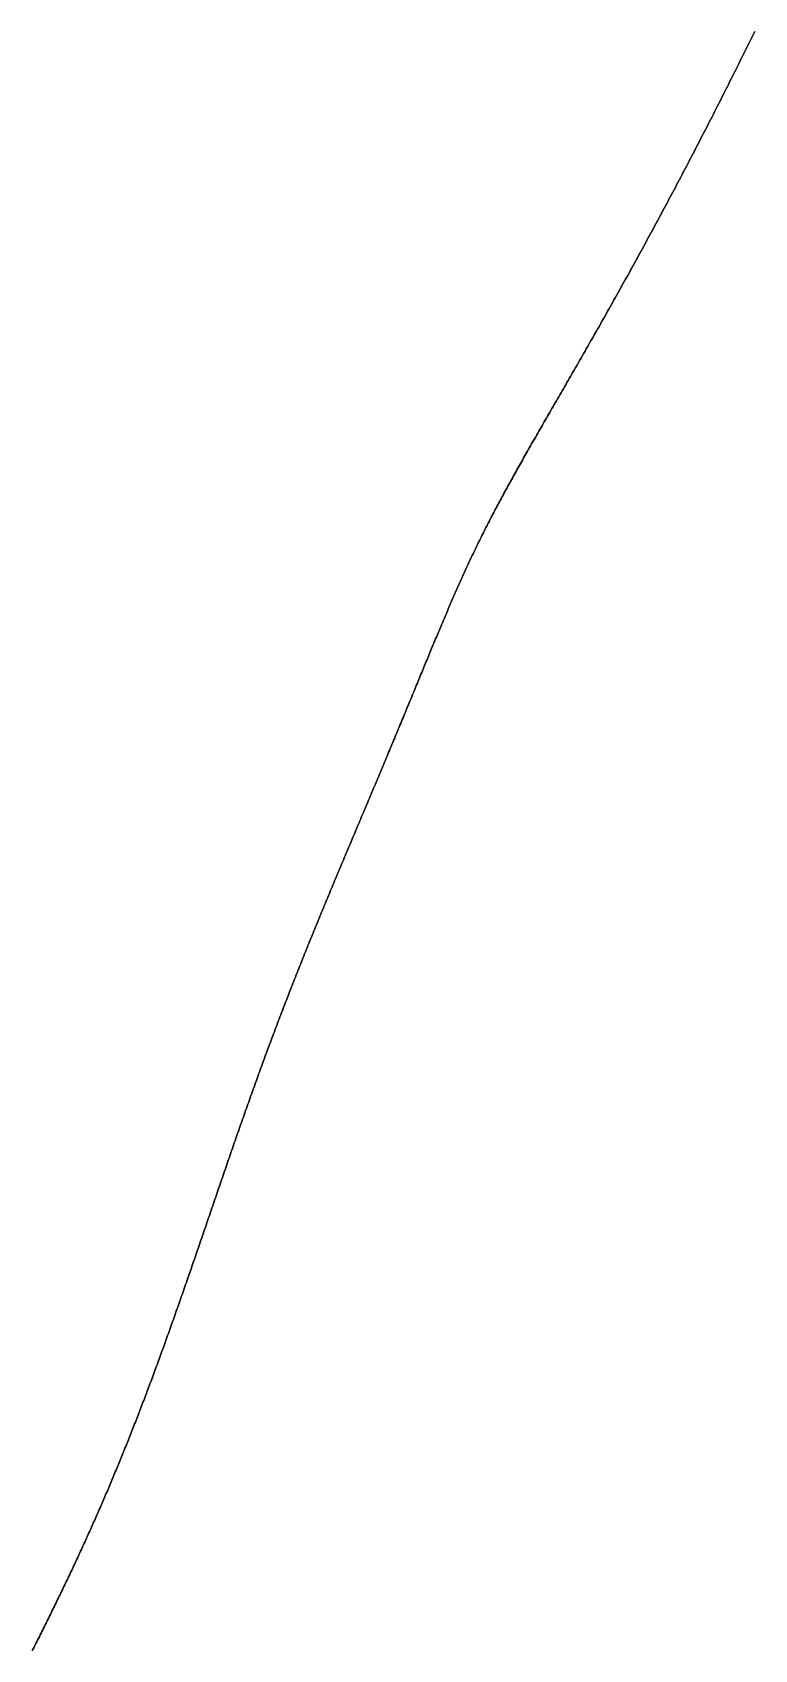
# Model space of a CAD drawing. Header units: inches. Extents: x 130170 to 284068, y 377793 to 804530.
# Drawn here: x 258237.3 to 258281.9, y 736968.6 to 737068.4 of the extents above; entities that cross this region are included whole.
import ezdxf

# ---------------------------------------------------------------- set-up
doc = ezdxf.new("R2010")
doc.units = ezdxf.units.IN
doc.header["$MEASUREMENT"] = 0
doc.layers.add('muni_il', color=7, linetype='Continuous')

msp = doc.modelspace()

# ---------------------------------------------------------------- linework, layer by layer
at = {"layer": 'muni_il'}
for points in [[(258237.342, 736968.543), (258237.397, 736968.652), (258237.452, 736968.76), (258237.507, 736968.867), (258237.561, 736968.975), (258237.615, 736969.082), (258237.669, 736969.189), (258237.723, 736969.295), (258237.776, 736969.402), (258237.83, 736969.508), (258237.883, 736969.614), (258237.936, 736969.72), (258237.989, 736969.825), (258238.041, 736969.931), (258238.093, 736970.035), (258238.145, 736970.14), (258238.197, 736970.245), (258238.249, 736970.349), (258238.301, 736970.453), (258238.352, 736970.557), (258238.404, 736970.661), (258238.454, 736970.765), (258238.505, 736970.868), (258238.556, 736970.971), (258238.607, 736971.074), (258238.657, 736971.177), (258238.707, 736971.279), (258238.757, 736971.382), (258238.807, 736971.484), (258238.857, 736971.586), (258238.906, 736971.688), (258238.956, 736971.789), (258239.005, 736971.891), (258239.054, 736971.992), (258239.103, 736972.093), (258239.151, 736972.194), (258239.2, 736972.295), (258239.248, 736972.396), (258239.296, 736972.497), (258239.345, 736972.597), (258239.393, 736972.697), (258239.441, 736972.797), (258239.488, 736972.898), (258239.536, 736972.998), (258239.583, 736973.097), (258239.63, 736973.197), (258239.678, 736973.297), (258239.725, 736973.396), (258239.771, 736973.496), (258239.818, 736973.595), (258239.865, 736973.694), (258239.911, 736973.793), (258239.958, 736973.892), (258240.004, 736973.991), (258240.05, 736974.09), (258240.096, 736974.189), (258240.142, 736974.288), (258240.188, 736974.387), (258240.234, 736974.485), (258240.279, 736974.584), (258240.325, 736974.683), (258240.37, 736974.781), (258240.415, 736974.88), (258240.46, 736974.978), (258240.506, 736975.077), (258240.551, 736975.175), (258240.595, 736975.274), (258240.64, 736975.372), (258240.685, 736975.471), (258240.73, 736975.569), (258240.774, 736975.668), (258240.819, 736975.766), (258240.863, 736975.865), (258240.907, 736975.963), (258240.952, 736976.062), (258240.996, 736976.16), (258241.04, 736976.259), (258241.084, 736976.357), (258241.128, 736976.456), (258241.172, 736976.555), (258241.215, 736976.654), (258241.259, 736976.753), (258241.303, 736976.852), (258241.346, 736976.951), (258241.39, 736977.05), (258241.433, 736977.149), (258241.477, 736977.248), (258241.52, 736977.347), (258241.564, 736977.447), (258241.607, 736977.546), (258241.65, 736977.646), (258241.693, 736977.746), (258241.736, 736977.846), (258241.78, 736977.946), (258241.822, 736978.046), (258241.866, 736978.146), (258241.909, 736978.246), (258241.952, 736978.347), (258241.994, 736978.448), (258242.037, 736978.548), (258242.08, 736978.649), (258242.123, 736978.75), (258242.166, 736978.852), (258242.209, 736978.953), (258242.251, 736979.055), (258242.294, 736979.157), (258242.337, 736979.259), (258242.379, 736979.361), (258242.422, 736979.463), (258242.465, 736979.566), (258242.508, 736979.668), (258242.55, 736979.771), (258242.593, 736979.874), (258242.635, 736979.978), (258242.678, 736980.081), (258242.72, 736980.185), (258242.763, 736980.289), (258242.806, 736980.393), (258242.848, 736980.497), (258242.891, 736980.602), (258242.933, 736980.707), (258242.976, 736980.812), (258243.019, 736980.917), (258243.061, 736981.023), (258243.104, 736981.128), (258243.146, 736981.234), (258243.189, 736981.341), (258243.232, 736981.447), (258243.274, 736981.554), (258243.317, 736981.661), (258243.359, 736981.768), (258243.402, 736981.876), (258243.445, 736981.984), (258243.487, 736982.091), (258243.53, 736982.2), (258243.573, 736982.309), (258243.615, 736982.417), (258243.658, 736982.527), (258243.701, 736982.636), (258243.744, 736982.746), (258243.786, 736982.856), (258243.829, 736982.966), (258243.872, 736983.076), (258243.915, 736983.187), (258243.958, 736983.298), (258244.001, 736983.41), (258244.044, 736983.521), (258244.086, 736983.633), (258244.129, 736983.746), (258244.172, 736983.858), (258244.215, 736983.971), (258244.258, 736984.084), (258244.302, 736984.198), (258244.344, 736984.311), (258244.388, 736984.425), (258244.431, 736984.54), (258244.474, 736984.654), (258244.517, 736984.769), (258244.56, 736984.884), (258244.604, 736985), (258244.647, 736985.115), (258244.69, 736985.232), (258244.734, 736985.348), (258244.777, 736985.465), (258244.82, 736985.582), (258244.864, 736985.699), (258244.907, 736985.816), (258244.951, 736985.934), (258244.994, 736986.052), (258245.038, 736986.171), (258245.082, 736986.29), (258245.125, 736986.409), (258245.169, 736986.528), (258245.212, 736986.647), (258245.256, 736986.767), (258245.3, 736986.887), (258245.344, 736987.008), (258245.388, 736987.129), (258245.431, 736987.25), (258245.475, 736987.371), (258245.519, 736987.492), (258245.563, 736987.614), (258245.607, 736987.736), (258245.651, 736987.859), (258245.695, 736987.981), (258245.739, 736988.104), (258245.783, 736988.228), (258245.827, 736988.351), (258245.872, 736988.475), (258245.916, 736988.599), (258245.96, 736988.723), (258246.004, 736988.847), (258246.048, 736988.972), (258246.093, 736989.097), (258246.137, 736989.222), (258246.181, 736989.348), (258246.226, 736989.473), (258246.27, 736989.599), (258246.315, 736989.725), (258246.359, 736989.852), (258246.404, 736989.978), (258246.448, 736990.105), (258246.493, 736990.232), (258246.537, 736990.36), (258246.582, 736990.487), (258246.627, 736990.615), (258246.671, 736990.743), (258246.716, 736990.871), (258246.761, 736990.999), (258246.805, 736991.128), (258246.85, 736991.256), (258246.895, 736991.385), (258246.94, 736991.514), (258246.985, 736991.643), (258247.03, 736991.773), (258247.074, 736991.903), (258247.119, 736992.032), (258247.164, 736992.162), (258247.209, 736992.292), (258247.254, 736992.423), (258247.299, 736992.553), (258247.344, 736992.684), (258247.389, 736992.814), (258247.434, 736992.945), (258247.479, 736993.076), (258247.525, 736993.207), (258247.57, 736993.339), (258247.615, 736993.47), (258247.66, 736993.602), (258247.705, 736993.733), (258247.75, 736993.865), (258247.796, 736993.997), (258247.841, 736994.129), (258247.886, 736994.261), (258247.932, 736994.393), (258247.977, 736994.526), (258248.022, 736994.658), (258248.068, 736994.791), (258248.113, 736994.923), (258248.158, 736995.056), (258248.204, 736995.189), (258248.249, 736995.321), (258248.295, 736995.454), (258248.34, 736995.587), (258248.386, 736995.72), (258248.431, 736995.853), (258248.477, 736995.986), (258248.522, 736996.12), (258248.568, 736996.253), (258248.614, 736996.386), (258248.659, 736996.519), (258248.705, 736996.653), (258248.751, 736996.786), (258248.796, 736996.92), (258248.842, 736997.053), (258248.888, 736997.187), (258248.934, 736997.32), (258248.979, 736997.454), (258249.025, 736997.587), (258249.071, 736997.721), (258249.117, 736997.854), (258249.163, 736997.988), (258249.209, 736998.121), (258249.255, 736998.255), (258249.301, 736998.388), (258249.347, 736998.522), (258249.393, 736998.656), (258249.439, 736998.789), (258249.485, 736998.923), (258249.531, 736999.056), (258249.577, 736999.19), (258249.623, 736999.323), (258249.669, 736999.456), (258249.716, 736999.59), (258249.762, 736999.723), (258249.808, 736999.857), (258249.855, 736999.99), (258249.901, 737000.123), (258249.947, 737000.257), (258249.994, 737000.39), (258250.04, 737000.523), (258250.087, 737000.656), (258250.133, 737000.789), (258250.18, 737000.922), (258250.227, 737001.055), (258250.273, 737001.188), (258250.32, 737001.321), (258250.367, 737001.454), (258250.413, 737001.587), (258250.46, 737001.72), (258250.507, 737001.852), (258250.554, 737001.985), (258250.601, 737002.117), (258250.648, 737002.25), (258250.695, 737002.382), (258250.742, 737002.515), (258250.789, 737002.647), (258250.836, 737002.779), (258250.884, 737002.912), (258250.931, 737003.044), (258250.978, 737003.176), (258251.026, 737003.308), (258251.073, 737003.44), (258251.121, 737003.572), (258251.168, 737003.704), (258251.216, 737003.835), (258251.263, 737003.967), (258251.311, 737004.099), (258251.359, 737004.23), (258251.407, 737004.362), (258251.454, 737004.493), (258251.503, 737004.625), (258251.55, 737004.756), (258251.599, 737004.887), (258251.647, 737005.019), (258251.695, 737005.15), (258251.743, 737005.281), (258251.792, 737005.412), (258251.84, 737005.543), (258251.888, 737005.674), (258251.937, 737005.804), (258251.986, 737005.935), (258252.034, 737006.066), (258252.083, 737006.196), (258252.132, 737006.327), (258252.181, 737006.458), (258252.23, 737006.588), (258252.279, 737006.719), (258252.328, 737006.849), (258252.377, 737006.979), (258252.426, 737007.11), (258252.475, 737007.24), (258252.525, 737007.37), (258252.574, 737007.5), (258252.624, 737007.63), (258252.673, 737007.76), (258252.723, 737007.89), (258252.773, 737008.02), (258252.823, 737008.15), (258252.873, 737008.28), (258252.923, 737008.41), (258252.973, 737008.539), (258253.023, 737008.669), (258253.073, 737008.799), (258253.123, 737008.929), (258253.174, 737009.058), (258253.224, 737009.188), (258253.275, 737009.317), (258253.325, 737009.447), (258253.376, 737009.576), (258253.427, 737009.706), (258253.478, 737009.835), (258253.529, 737009.965), (258253.58, 737010.094), (258253.631, 737010.223), (258253.682, 737010.353), (258253.733, 737010.482), (258253.785, 737010.611), (258253.836, 737010.741), (258253.888, 737010.87), (258253.939, 737010.999), (258253.991, 737011.128), (258254.043, 737011.257), (258254.094, 737011.386), (258254.146, 737011.516), (258254.198, 737011.645), (258254.25, 737011.774), (258254.302, 737011.903), (258254.354, 737012.032), (258254.407, 737012.161), (258254.459, 737012.29), (258254.511, 737012.419), (258254.564, 737012.548), (258254.616, 737012.677), (258254.669, 737012.806), (258254.721, 737012.935), (258254.774, 737013.064), (258254.827, 737013.193), (258254.88, 737013.322), (258254.933, 737013.451), (258254.985, 737013.58), (258255.038, 737013.709), (258255.092, 737013.838), (258255.145, 737013.967), (258255.198, 737014.096), (258255.251, 737014.225), (258255.304, 737014.353), (258255.358, 737014.482), (258255.411, 737014.611), (258255.464, 737014.74), (258255.518, 737014.869), (258255.571, 737014.997), (258255.625, 737015.126), (258255.678, 737015.255), (258255.732, 737015.384), (258255.786, 737015.512), (258255.839, 737015.641), (258255.893, 737015.77), (258255.947, 737015.898), (258256, 737016.027), (258256.054, 737016.155), (258256.108, 737016.284), (258256.162, 737016.412), (258256.216, 737016.541), (258256.269, 737016.669), (258256.323, 737016.798), (258256.377, 737016.926), (258256.431, 737017.054), (258256.485, 737017.182), (258256.539, 737017.31), (258256.593, 737017.439), (258256.647, 737017.567), (258256.701, 737017.695), (258256.754, 737017.823), (258256.808, 737017.951), (258256.862, 737018.079), (258256.916, 737018.206), (258256.97, 737018.334), (258257.024, 737018.462), (258257.077, 737018.589), (258257.131, 737018.717), (258257.185, 737018.844), (258257.239, 737018.972), (258257.292, 737019.099), (258257.346, 737019.226), (258257.4, 737019.353), (258257.453, 737019.48), (258257.507, 737019.607), (258257.56, 737019.734), (258257.614, 737019.861), (258257.667, 737019.987), (258257.72, 737020.114), (258257.774, 737020.24), (258257.827, 737020.366), (258257.88, 737020.492), (258257.933, 737020.618), (258257.987, 737020.744), (258258.04, 737020.87), (258258.092, 737020.995), (258258.145, 737021.121), (258258.198, 737021.246), (258258.251, 737021.371), (258258.303, 737021.496), (258258.356, 737021.621), (258258.408, 737021.745), (258258.461, 737021.87), (258258.513, 737021.994), (258258.565, 737022.118), (258258.617, 737022.242), (258258.669, 737022.366), (258258.721, 737022.489), (258258.773, 737022.613), (258258.825, 737022.736), (258258.876, 737022.859), (258258.928, 737022.981), (258258.979, 737023.104), (258259.03, 737023.226), (258259.082, 737023.348), (258259.133, 737023.47), (258259.183, 737023.592), (258259.234, 737023.713), (258259.285, 737023.834), (258259.335, 737023.955), (258259.386, 737024.076), (258259.436, 737024.196), (258259.486, 737024.317), (258259.536, 737024.437), (258259.586, 737024.556), (258259.636, 737024.676), (258259.686, 737024.795), (258259.735, 737024.914), (258259.785, 737025.032), (258259.834, 737025.151), (258259.883, 737025.269), (258259.932, 737025.386), (258259.981, 737025.504), (258260.029, 737025.621), (258260.078, 737025.738), (258260.126, 737025.854), (258260.174, 737025.971), (258260.222, 737026.087), (258260.27, 737026.202), (258260.318, 737026.318), (258260.366, 737026.433), (258260.413, 737026.547), (258260.461, 737026.662), (258260.508, 737026.776), (258260.555, 737026.89), (258260.602, 737027.003), (258260.648, 737027.116), (258260.695, 737027.229), (258260.741, 737027.341), (258260.788, 737027.454), (258260.834, 737027.565), (258260.88, 737027.677), (258260.926, 737027.788), (258260.971, 737027.899), (258261.017, 737028.009), (258261.062, 737028.119), (258261.107, 737028.229), (258261.152, 737028.338), (258261.197, 737028.447), (258261.242, 737028.556), (258261.287, 737028.664), (258261.331, 737028.772), (258261.376, 737028.88), (258261.42, 737028.987), (258261.464, 737029.094), (258261.508, 737029.2), (258261.552, 737029.307), (258261.595, 737029.412), (258261.639, 737029.518), (258261.682, 737029.623), (258261.726, 737029.728), (258261.769, 737029.832), (258261.812, 737029.936), (258261.855, 737030.04), (258261.898, 737030.143), (258261.94, 737030.246), (258261.983, 737030.349), (258262.025, 737030.452), (258262.068, 737030.554), (258262.11, 737030.655), (258262.152, 737030.757), (258262.194, 737030.857), (258262.236, 737030.958), (258262.278, 737031.058), (258262.319, 737031.159), (258262.361, 737031.258), (258262.402, 737031.358), (258262.444, 737031.457), (258262.485, 737031.555), (258262.527, 737031.654), (258262.568, 737031.752), (258262.609, 737031.85), (258262.65, 737031.947), (258262.691, 737032.044), (258262.732, 737032.141), (258262.773, 737032.238), (258262.814, 737032.334), (258262.855, 737032.43), (258262.895, 737032.526), (258262.936, 737032.621), (258262.977, 737032.716), (258263.017, 737032.811), (258263.058, 737032.906), (258263.099, 737033), (258263.139, 737033.094), (258263.18, 737033.188), (258263.22, 737033.282), (258263.261, 737033.375), (258263.301, 737033.469), (258263.342, 737033.562), (258263.382, 737033.655), (258263.423, 737033.747), (258263.464, 737033.839), (258263.504, 737033.932), (258263.545, 737034.024), (258263.585, 737034.115), (258263.626, 737034.207), (258263.667, 737034.298), (258263.708, 737034.39), (258263.749, 737034.481), (258263.789, 737034.572), (258263.83, 737034.663), (258263.871, 737034.754), (258263.913, 737034.844), (258263.954, 737034.935), (258263.995, 737035.025), (258264.036, 737035.115), (258264.078, 737035.206), (258264.119, 737035.296), (258264.161, 737035.386), (258264.202, 737035.476), (258264.244, 737035.566), (258264.286, 737035.655), (258264.328, 737035.745), (258264.371, 737035.835), (258264.413, 737035.925), (258264.455, 737036.015), (258264.498, 737036.104), (258264.541, 737036.194), (258264.584, 737036.284), (258264.627, 737036.373), (258264.67, 737036.463), (258264.713, 737036.553), (258264.757, 737036.643), (258264.801, 737036.733), (258264.845, 737036.823), (258264.889, 737036.912), (258264.933, 737037.003), (258264.978, 737037.093), (258265.022, 737037.183), (258265.067, 737037.273), (258265.112, 737037.364), (258265.158, 737037.455), (258265.203, 737037.545), (258265.249, 737037.636), (258265.295, 737037.727), (258265.341, 737037.818), (258265.388, 737037.91), (258265.435, 737038.001), (258265.482, 737038.093), (258265.529, 737038.185), (258265.576, 737038.277), (258265.624, 737038.369), (258265.672, 737038.462), (258265.721, 737038.554), (258265.769, 737038.647), (258265.818, 737038.741), (258265.867, 737038.834), (258265.917, 737038.928), (258265.966, 737039.022), (258266.016, 737039.116), (258266.066, 737039.211), (258266.117, 737039.306), (258266.168, 737039.401), (258266.219, 737039.496), (258266.271, 737039.592), (258266.323, 737039.688), (258266.375, 737039.785), (258266.427, 737039.881), (258266.48, 737039.979), (258266.533, 737040.076), (258266.587, 737040.174), (258266.64, 737040.272), (258266.694, 737040.371), (258266.749, 737040.47), (258266.804, 737040.569), (258266.859, 737040.669), (258266.914, 737040.769), (258266.97, 737040.87), (258267.026, 737040.971), (258267.082, 737041.072), (258267.139, 737041.174), (258267.196, 737041.276), (258267.254, 737041.379), (258267.311, 737041.482), (258267.37, 737041.586), (258267.428, 737041.69), (258267.487, 737041.794), (258267.546, 737041.899), (258267.606, 737042.005), (258267.666, 737042.111), (258267.726, 737042.217), (258267.787, 737042.324), (258267.848, 737042.431), (258267.909, 737042.539), (258267.971, 737042.647), (258268.033, 737042.756), (258268.095, 737042.866), (258268.158, 737042.975), (258268.221, 737043.086), (258268.284, 737043.197), (258268.348, 737043.308), (258268.412, 737043.42), (258268.476, 737043.532), (258268.541, 737043.645), (258268.606, 737043.758), (258268.672, 737043.872), (258268.738, 737043.987), (258268.804, 737044.101), (258268.87, 737044.217), (258268.937, 737044.333), (258269.004, 737044.449), (258269.072, 737044.566), (258269.139, 737044.684), (258269.207, 737044.802), (258269.276, 737044.92), (258269.344, 737045.039), (258269.413, 737045.159), (258269.483, 737045.279), (258269.552, 737045.4), (258269.622, 737045.521), (258269.692, 737045.642), (258269.763, 737045.764), (258269.834, 737045.887), (258269.905, 737046.01), (258269.976, 737046.134), (258270.048, 737046.258), (258270.12, 737046.382), (258270.192, 737046.508), (258270.264, 737046.633), (258270.337, 737046.759), (258270.41, 737046.886), (258270.483, 737047.013), (258270.556, 737047.14), (258270.63, 737047.268), (258270.704, 737047.396), (258270.778, 737047.525), (258270.853, 737047.655), (258270.927, 737047.784), (258271.002, 737047.915), (258271.077, 737048.045), (258271.152, 737048.176), (258271.228, 737048.308), (258271.303, 737048.44), (258271.379, 737048.572), (258271.455, 737048.705), (258271.531, 737048.838), (258271.607, 737048.971), (258271.684, 737049.105), (258271.76, 737049.24), (258271.837, 737049.374), (258271.914, 737049.51), (258271.991, 737049.645), (258272.069, 737049.781), (258272.146, 737049.917), (258272.224, 737050.054), (258272.301, 737050.19), (258272.379, 737050.328), (258272.457, 737050.465), (258272.535, 737050.603), (258272.613, 737050.741), (258272.691, 737050.88), (258272.77, 737051.018), (258272.848, 737051.157), (258272.927, 737051.297), (258273.005, 737051.436), (258273.084, 737051.576), (258273.162, 737051.716), (258273.241, 737051.857), (258273.32, 737051.997), (258273.399, 737052.138), (258273.478, 737052.28), (258273.557, 737052.421), (258273.636, 737052.563), (258273.715, 737052.705), (258273.794, 737052.847), (258273.873, 737052.989), (258273.952, 737053.131), (258274.031, 737053.274), (258274.111, 737053.417), (258274.19, 737053.56), (258274.269, 737053.703), (258274.348, 737053.847), (258274.427, 737053.99), (258274.507, 737054.134), (258274.586, 737054.278), (258274.665, 737054.422), (258274.744, 737054.567), (258274.823, 737054.711), (258274.903, 737054.856), (258274.982, 737055), (258275.061, 737055.145), (258275.14, 737055.29), (258275.219, 737055.435), (258275.298, 737055.58), (258275.377, 737055.726), (258275.456, 737055.871), (258275.535, 737056.017), (258275.614, 737056.163), (258275.693, 737056.308), (258275.772, 737056.455), (258275.851, 737056.601), (258275.929, 737056.747), (258276.008, 737056.893), (258276.087, 737057.039), (258276.166, 737057.186), (258276.244, 737057.333), (258276.323, 737057.479), (258276.402, 737057.626), (258276.48, 737057.773), (258276.559, 737057.921), (258276.637, 737058.068), (258276.716, 737058.215), (258276.794, 737058.363), (258276.872, 737058.51), (258276.951, 737058.658), (258277.029, 737058.806), (258277.107, 737058.954), (258277.186, 737059.102), (258277.264, 737059.25), (258277.342, 737059.398), (258277.42, 737059.547), (258277.499, 737059.695), (258277.577, 737059.844), (258277.655, 737059.993), (258277.733, 737060.142), (258277.811, 737060.292), (258277.889, 737060.441), (258277.967, 737060.591), (258278.045, 737060.74), (258278.124, 737060.89), (258278.202, 737061.04), (258278.28, 737061.191), (258278.358, 737061.341), (258278.436, 737061.492), (258278.514, 737061.643), (258278.592, 737061.794), (258278.671, 737061.945), (258278.749, 737062.097), (258278.827, 737062.249), (258278.905, 737062.401), (258278.984, 737062.553), (258279.062, 737062.706), (258279.14, 737062.859), (258279.219, 737063.012), (258279.297, 737063.165), (258279.376, 737063.319), (258279.454, 737063.473), (258279.533, 737063.627), (258279.612, 737063.782), (258279.69, 737063.936), (258279.769, 737064.092), (258279.848, 737064.247), (258279.927, 737064.403), (258280.006, 737064.559), (258280.085, 737064.716), (258280.164, 737064.872), (258280.243, 737065.029), (258280.322, 737065.187), (258280.402, 737065.345), (258280.481, 737065.503), (258280.561, 737065.661), (258280.64, 737065.82), (258280.72, 737065.98), (258280.8, 737066.139), (258280.88, 737066.299), (258280.959, 737066.46), (258281.039, 737066.621), (258281.12, 737066.782), (258281.2, 737066.943), (258281.28, 737067.105), (258281.36, 737067.268), (258281.441, 737067.43), (258281.521, 737067.594), (258281.602, 737067.757), (258281.683, 737067.921), (258281.763, 737068.085), (258281.844, 737068.25), (258281.925, 737068.415)], [(258281.925, 737068.415), (258281.844, 737068.25), (258281.763, 737068.085), (258281.683, 737067.921), (258281.602, 737067.757), (258281.521, 737067.594), (258281.441, 737067.43), (258281.36, 737067.268), (258281.28, 737067.105), (258281.2, 737066.943), (258281.12, 737066.782), (258281.039, 737066.621), (258280.959, 737066.46), (258280.88, 737066.299), (258280.8, 737066.139), (258280.72, 737065.98), (258280.64, 737065.82), (258280.561, 737065.661), (258280.481, 737065.503), (258280.402, 737065.345), (258280.322, 737065.187), (258280.243, 737065.029), (258280.164, 737064.872), (258280.085, 737064.716), (258280.006, 737064.559), (258279.927, 737064.403), (258279.848, 737064.247), (258279.769, 737064.092), (258279.69, 737063.936), (258279.612, 737063.782), (258279.533, 737063.627), (258279.454, 737063.473), (258279.376, 737063.319), (258279.297, 737063.165), (258279.219, 737063.012), (258279.14, 737062.859), (258279.062, 737062.706), (258278.984, 737062.553), (258278.905, 737062.401), (258278.827, 737062.249), (258278.749, 737062.097), (258278.671, 737061.945), (258278.592, 737061.794), (258278.514, 737061.643), (258278.436, 737061.492), (258278.358, 737061.341), (258278.28, 737061.191), (258278.202, 737061.04), (258278.124, 737060.89), (258278.045, 737060.74), (258277.967, 737060.591), (258277.889, 737060.441), (258277.811, 737060.292), (258277.733, 737060.142), (258277.655, 737059.993), (258277.577, 737059.844), (258277.499, 737059.695), (258277.42, 737059.547), (258277.342, 737059.398), (258277.264, 737059.25), (258277.186, 737059.102), (258277.107, 737058.954), (258277.029, 737058.806), (258276.951, 737058.658), (258276.872, 737058.51), (258276.794, 737058.363), (258276.716, 737058.215), (258276.637, 737058.068), (258276.559, 737057.921), (258276.48, 737057.773), (258276.402, 737057.626), (258276.323, 737057.479), (258276.244, 737057.333), (258276.166, 737057.186), (258276.087, 737057.039), (258276.008, 737056.893), (258275.929, 737056.747), (258275.851, 737056.601), (258275.772, 737056.455), (258275.693, 737056.308), (258275.614, 737056.163), (258275.535, 737056.017), (258275.456, 737055.871), (258275.377, 737055.726), (258275.298, 737055.58), (258275.219, 737055.435), (258275.14, 737055.29), (258275.061, 737055.145), (258274.982, 737055), (258274.903, 737054.856), (258274.823, 737054.711), (258274.744, 737054.567), (258274.665, 737054.422), (258274.586, 737054.278), (258274.507, 737054.134), (258274.427, 737053.99), (258274.348, 737053.847), (258274.269, 737053.703), (258274.19, 737053.56), (258274.111, 737053.417), (258274.031, 737053.274), (258273.952, 737053.131), (258273.873, 737052.989), (258273.794, 737052.847), (258273.715, 737052.705), (258273.636, 737052.563), (258273.557, 737052.421), (258273.478, 737052.28), (258273.399, 737052.138), (258273.32, 737051.997), (258273.241, 737051.857), (258273.162, 737051.716), (258273.084, 737051.576), (258273.005, 737051.436), (258272.927, 737051.297), (258272.848, 737051.157), (258272.77, 737051.018), (258272.691, 737050.88), (258272.613, 737050.741), (258272.535, 737050.603), (258272.457, 737050.465), (258272.379, 737050.328), (258272.301, 737050.19), (258272.224, 737050.054), (258272.146, 737049.917), (258272.069, 737049.781), (258271.991, 737049.645), (258271.914, 737049.51), (258271.837, 737049.374), (258271.76, 737049.24), (258271.684, 737049.105), (258271.607, 737048.971), (258271.531, 737048.838), (258271.455, 737048.705), (258271.379, 737048.572), (258271.303, 737048.44), (258271.228, 737048.308), (258271.152, 737048.176), (258271.077, 737048.045), (258271.002, 737047.915), (258270.927, 737047.784), (258270.853, 737047.655), (258270.778, 737047.525), (258270.704, 737047.396), (258270.63, 737047.268), (258270.556, 737047.14), (258270.483, 737047.013), (258270.41, 737046.886), (258270.337, 737046.759), (258270.264, 737046.633), (258270.192, 737046.508), (258270.12, 737046.382), (258270.048, 737046.258), (258269.976, 737046.134), (258269.905, 737046.01), (258269.834, 737045.887), (258269.763, 737045.764), (258269.692, 737045.642), (258269.622, 737045.521), (258269.552, 737045.4), (258269.483, 737045.279), (258269.413, 737045.159), (258269.344, 737045.039), (258269.276, 737044.92), (258269.207, 737044.802), (258269.139, 737044.684), (258269.072, 737044.566), (258269.004, 737044.449), (258268.937, 737044.333), (258268.87, 737044.217), (258268.804, 737044.101), (258268.738, 737043.987), (258268.672, 737043.872), (258268.606, 737043.758), (258268.541, 737043.645), (258268.476, 737043.532), (258268.412, 737043.42), (258268.348, 737043.308), (258268.284, 737043.197), (258268.221, 737043.086), (258268.158, 737042.975), (258268.095, 737042.866), (258268.033, 737042.756), (258267.971, 737042.647), (258267.909, 737042.539), (258267.848, 737042.431), (258267.787, 737042.324), (258267.726, 737042.217), (258267.666, 737042.111), (258267.606, 737042.005), (258267.546, 737041.899), (258267.487, 737041.794), (258267.428, 737041.69), (258267.37, 737041.586), (258267.311, 737041.482), (258267.254, 737041.379), (258267.196, 737041.276), (258267.139, 737041.174), (258267.082, 737041.072), (258267.026, 737040.971), (258266.97, 737040.87), (258266.914, 737040.769), (258266.859, 737040.669), (258266.804, 737040.569), (258266.749, 737040.47), (258266.694, 737040.371), (258266.64, 737040.272), (258266.587, 737040.174), (258266.533, 737040.076), (258266.48, 737039.979), (258266.427, 737039.881), (258266.375, 737039.785), (258266.323, 737039.688), (258266.271, 737039.592), (258266.219, 737039.496), (258266.168, 737039.401), (258266.117, 737039.306), (258266.066, 737039.211), (258266.016, 737039.116), (258265.966, 737039.022), (258265.917, 737038.928), (258265.867, 737038.834), (258265.818, 737038.741), (258265.769, 737038.647), (258265.721, 737038.554), (258265.672, 737038.462), (258265.624, 737038.369), (258265.576, 737038.277), (258265.529, 737038.185), (258265.482, 737038.093), (258265.435, 737038.001), (258265.388, 737037.91), (258265.341, 737037.818), (258265.295, 737037.727), (258265.249, 737037.636), (258265.203, 737037.545), (258265.158, 737037.455), (258265.112, 737037.364), (258265.067, 737037.273), (258265.022, 737037.183), (258264.978, 737037.093), (258264.933, 737037.003), (258264.889, 737036.912), (258264.845, 737036.823), (258264.801, 737036.733), (258264.757, 737036.643), (258264.713, 737036.553), (258264.67, 737036.463), (258264.627, 737036.373), (258264.584, 737036.284), (258264.541, 737036.194), (258264.498, 737036.104), (258264.455, 737036.015), (258264.413, 737035.925), (258264.371, 737035.835), (258264.328, 737035.745), (258264.286, 737035.655), (258264.244, 737035.566), (258264.202, 737035.476), (258264.161, 737035.386), (258264.119, 737035.296), (258264.078, 737035.206), (258264.036, 737035.115), (258263.995, 737035.025), (258263.954, 737034.935), (258263.913, 737034.844), (258263.871, 737034.754), (258263.83, 737034.663), (258263.789, 737034.572), (258263.749, 737034.481), (258263.708, 737034.39), (258263.667, 737034.298), (258263.626, 737034.207), (258263.585, 737034.115), (258263.545, 737034.024), (258263.504, 737033.932), (258263.464, 737033.839), (258263.423, 737033.747), (258263.382, 737033.655), (258263.342, 737033.562), (258263.301, 737033.469), (258263.261, 737033.375), (258263.22, 737033.282), (258263.18, 737033.188), (258263.139, 737033.094), (258263.099, 737033), (258263.058, 737032.906), (258263.017, 737032.811), (258262.977, 737032.716), (258262.936, 737032.621), (258262.895, 737032.526), (258262.855, 737032.43), (258262.814, 737032.334), (258262.773, 737032.238), (258262.732, 737032.141), (258262.691, 737032.044), (258262.65, 737031.947), (258262.609, 737031.85), (258262.568, 737031.752), (258262.527, 737031.654), (258262.485, 737031.555), (258262.444, 737031.457), (258262.402, 737031.358), (258262.361, 737031.258), (258262.319, 737031.159), (258262.278, 737031.058), (258262.236, 737030.958), (258262.194, 737030.857), (258262.152, 737030.757), (258262.11, 737030.655), (258262.068, 737030.554), (258262.025, 737030.452), (258261.983, 737030.349), (258261.94, 737030.246), (258261.898, 737030.143), (258261.855, 737030.04), (258261.812, 737029.936), (258261.769, 737029.832), (258261.726, 737029.728), (258261.682, 737029.623), (258261.639, 737029.518), (258261.595, 737029.412), (258261.552, 737029.307), (258261.508, 737029.2), (258261.464, 737029.094), (258261.42, 737028.987), (258261.376, 737028.88), (258261.331, 737028.772), (258261.287, 737028.664), (258261.242, 737028.556), (258261.197, 737028.447), (258261.152, 737028.338), (258261.107, 737028.229), (258261.062, 737028.119), (258261.017, 737028.009), (258260.971, 737027.899), (258260.926, 737027.788), (258260.88, 737027.677), (258260.834, 737027.565), (258260.788, 737027.454), (258260.741, 737027.341), (258260.695, 737027.229), (258260.648, 737027.116), (258260.602, 737027.003), (258260.555, 737026.89), (258260.508, 737026.776), (258260.461, 737026.662), (258260.413, 737026.547), (258260.366, 737026.433), (258260.318, 737026.318), (258260.27, 737026.202), (258260.222, 737026.087), (258260.174, 737025.971), (258260.126, 737025.854), (258260.078, 737025.738), (258260.029, 737025.621), (258259.981, 737025.504), (258259.932, 737025.386), (258259.883, 737025.269), (258259.834, 737025.151), (258259.785, 737025.032), (258259.735, 737024.914), (258259.686, 737024.795), (258259.636, 737024.676), (258259.586, 737024.556), (258259.536, 737024.437), (258259.486, 737024.317), (258259.436, 737024.196), (258259.386, 737024.076), (258259.335, 737023.955), (258259.285, 737023.834), (258259.234, 737023.713), (258259.183, 737023.592), (258259.133, 737023.47), (258259.082, 737023.348), (258259.03, 737023.226), (258258.979, 737023.104), (258258.928, 737022.981), (258258.876, 737022.859), (258258.825, 737022.736), (258258.773, 737022.613), (258258.721, 737022.489), (258258.669, 737022.366), (258258.617, 737022.242), (258258.565, 737022.118), (258258.513, 737021.994), (258258.461, 737021.87), (258258.408, 737021.745), (258258.356, 737021.621), (258258.303, 737021.496), (258258.251, 737021.371), (258258.198, 737021.246), (258258.145, 737021.121), (258258.092, 737020.995), (258258.04, 737020.87), (258257.987, 737020.744), (258257.933, 737020.618), (258257.88, 737020.492), (258257.827, 737020.366), (258257.774, 737020.24), (258257.72, 737020.114), (258257.667, 737019.987), (258257.614, 737019.861), (258257.56, 737019.734), (258257.507, 737019.607), (258257.453, 737019.48), (258257.4, 737019.353), (258257.346, 737019.226), (258257.292, 737019.099), (258257.239, 737018.972), (258257.185, 737018.844), (258257.131, 737018.717), (258257.077, 737018.589), (258257.024, 737018.462), (258256.97, 737018.334), (258256.916, 737018.206), (258256.862, 737018.079), (258256.808, 737017.951), (258256.754, 737017.823), (258256.701, 737017.695), (258256.647, 737017.567), (258256.593, 737017.439), (258256.539, 737017.31), (258256.485, 737017.182), (258256.431, 737017.054), (258256.377, 737016.926), (258256.323, 737016.798), (258256.269, 737016.669), (258256.216, 737016.541), (258256.162, 737016.412), (258256.108, 737016.284), (258256.054, 737016.155), (258256, 737016.027), (258255.947, 737015.898), (258255.893, 737015.77), (258255.839, 737015.641), (258255.786, 737015.512), (258255.732, 737015.384), (258255.678, 737015.255), (258255.625, 737015.126), (258255.571, 737014.997), (258255.518, 737014.869), (258255.464, 737014.74), (258255.411, 737014.611), (258255.358, 737014.482), (258255.304, 737014.353), (258255.251, 737014.225), (258255.198, 737014.096), (258255.145, 737013.967), (258255.092, 737013.838), (258255.038, 737013.709), (258254.985, 737013.58), (258254.933, 737013.451), (258254.88, 737013.322), (258254.827, 737013.193), (258254.774, 737013.064), (258254.721, 737012.935), (258254.669, 737012.806), (258254.616, 737012.677), (258254.564, 737012.548), (258254.511, 737012.419), (258254.459, 737012.29), (258254.407, 737012.161), (258254.354, 737012.032), (258254.302, 737011.903), (258254.25, 737011.774), (258254.198, 737011.645), (258254.146, 737011.516), (258254.094, 737011.386), (258254.043, 737011.257), (258253.991, 737011.128), (258253.939, 737010.999), (258253.888, 737010.87), (258253.836, 737010.741), (258253.785, 737010.611), (258253.733, 737010.482), (258253.682, 737010.353), (258253.631, 737010.223), (258253.58, 737010.094), (258253.529, 737009.965), (258253.478, 737009.835), (258253.427, 737009.706), (258253.376, 737009.576), (258253.325, 737009.447), (258253.275, 737009.317), (258253.224, 737009.188), (258253.174, 737009.058), (258253.123, 737008.929), (258253.073, 737008.799), (258253.023, 737008.669), (258252.973, 737008.539), (258252.923, 737008.41), (258252.873, 737008.28), (258252.823, 737008.15), (258252.773, 737008.02), (258252.723, 737007.89), (258252.673, 737007.76), (258252.624, 737007.63), (258252.574, 737007.5), (258252.525, 737007.37), (258252.475, 737007.24), (258252.426, 737007.11), (258252.377, 737006.979), (258252.328, 737006.849), (258252.279, 737006.719), (258252.23, 737006.588), (258252.181, 737006.458), (258252.132, 737006.327), (258252.083, 737006.196), (258252.034, 737006.066), (258251.986, 737005.935), (258251.937, 737005.804), (258251.888, 737005.674), (258251.84, 737005.543), (258251.792, 737005.412), (258251.743, 737005.281), (258251.695, 737005.15), (258251.647, 737005.019), (258251.599, 737004.887), (258251.55, 737004.756), (258251.503, 737004.625), (258251.454, 737004.493), (258251.407, 737004.362), (258251.359, 737004.23), (258251.311, 737004.099), (258251.263, 737003.967), (258251.216, 737003.835), (258251.168, 737003.704), (258251.121, 737003.572), (258251.073, 737003.44), (258251.026, 737003.308), (258250.978, 737003.176), (258250.931, 737003.044), (258250.884, 737002.912), (258250.836, 737002.779), (258250.789, 737002.647), (258250.742, 737002.515), (258250.695, 737002.382), (258250.648, 737002.25), (258250.601, 737002.117), (258250.554, 737001.985), (258250.507, 737001.852), (258250.46, 737001.72), (258250.413, 737001.587), (258250.367, 737001.454), (258250.32, 737001.321), (258250.273, 737001.188), (258250.227, 737001.055), (258250.18, 737000.922), (258250.133, 737000.789), (258250.087, 737000.656), (258250.04, 737000.523), (258249.994, 737000.39), (258249.947, 737000.257), (258249.901, 737000.123), (258249.855, 736999.99), (258249.808, 736999.857), (258249.762, 736999.723), (258249.716, 736999.59), (258249.669, 736999.456), (258249.623, 736999.323), (258249.577, 736999.19), (258249.531, 736999.056), (258249.485, 736998.923), (258249.439, 736998.789), (258249.393, 736998.656), (258249.347, 736998.522), (258249.301, 736998.388), (258249.255, 736998.255), (258249.209, 736998.121), (258249.163, 736997.988), (258249.117, 736997.854), (258249.071, 736997.721), (258249.025, 736997.587), (258248.979, 736997.454), (258248.934, 736997.32), (258248.888, 736997.187), (258248.842, 736997.053), (258248.796, 736996.92), (258248.751, 736996.786), (258248.705, 736996.653), (258248.659, 736996.519), (258248.614, 736996.386), (258248.568, 736996.253), (258248.522, 736996.12), (258248.477, 736995.986), (258248.431, 736995.853), (258248.386, 736995.72), (258248.34, 736995.587), (258248.295, 736995.454), (258248.249, 736995.321), (258248.204, 736995.189), (258248.158, 736995.056), (258248.113, 736994.923), (258248.068, 736994.791), (258248.022, 736994.658), (258247.977, 736994.526), (258247.932, 736994.393), (258247.886, 736994.261), (258247.841, 736994.129), (258247.796, 736993.997), (258247.75, 736993.865), (258247.705, 736993.733), (258247.66, 736993.602), (258247.615, 736993.47), (258247.57, 736993.339), (258247.525, 736993.207), (258247.479, 736993.076), (258247.434, 736992.945), (258247.389, 736992.814), (258247.344, 736992.684), (258247.299, 736992.553), (258247.254, 736992.423), (258247.209, 736992.292), (258247.164, 736992.162), (258247.119, 736992.032), (258247.074, 736991.903), (258247.03, 736991.773), (258246.985, 736991.643), (258246.94, 736991.514), (258246.895, 736991.385), (258246.85, 736991.256), (258246.805, 736991.128), (258246.761, 736990.999), (258246.716, 736990.871), (258246.671, 736990.743), (258246.627, 736990.615), (258246.582, 736990.487), (258246.537, 736990.36), (258246.493, 736990.232), (258246.448, 736990.105), (258246.404, 736989.978), (258246.359, 736989.852), (258246.315, 736989.725), (258246.27, 736989.599), (258246.226, 736989.473), (258246.181, 736989.348), (258246.137, 736989.222), (258246.093, 736989.097), (258246.048, 736988.972), (258246.004, 736988.847), (258245.96, 736988.723), (258245.916, 736988.599), (258245.872, 736988.475), (258245.827, 736988.351), (258245.783, 736988.228), (258245.739, 736988.104), (258245.695, 736987.981), (258245.651, 736987.859), (258245.607, 736987.736), (258245.563, 736987.614), (258245.519, 736987.492), (258245.475, 736987.371), (258245.431, 736987.25), (258245.388, 736987.129), (258245.344, 736987.008), (258245.3, 736986.887), (258245.256, 736986.767), (258245.212, 736986.647), (258245.169, 736986.528), (258245.125, 736986.409), (258245.082, 736986.29), (258245.038, 736986.171), (258244.994, 736986.052), (258244.951, 736985.934), (258244.907, 736985.816), (258244.864, 736985.699), (258244.82, 736985.582), (258244.777, 736985.465), (258244.734, 736985.348), (258244.69, 736985.232), (258244.647, 736985.115), (258244.604, 736985), (258244.56, 736984.884), (258244.517, 736984.769), (258244.474, 736984.654), (258244.431, 736984.54), (258244.388, 736984.425), (258244.344, 736984.311), (258244.302, 736984.198), (258244.258, 736984.084), (258244.215, 736983.971), (258244.172, 736983.858), (258244.129, 736983.746), (258244.086, 736983.633), (258244.044, 736983.521), (258244.001, 736983.41), (258243.958, 736983.298), (258243.915, 736983.187), (258243.872, 736983.076), (258243.829, 736982.966), (258243.786, 736982.856), (258243.744, 736982.746), (258243.701, 736982.636), (258243.658, 736982.527), (258243.615, 736982.417), (258243.573, 736982.309), (258243.53, 736982.2), (258243.487, 736982.091), (258243.445, 736981.984), (258243.402, 736981.876), (258243.359, 736981.768), (258243.317, 736981.661), (258243.274, 736981.554), (258243.232, 736981.447), (258243.189, 736981.341), (258243.146, 736981.234), (258243.104, 736981.128), (258243.061, 736981.023), (258243.019, 736980.917), (258242.976, 736980.812), (258242.933, 736980.707), (258242.891, 736980.602), (258242.848, 736980.497), (258242.806, 736980.393), (258242.763, 736980.289), (258242.72, 736980.185), (258242.678, 736980.081), (258242.635, 736979.978), (258242.593, 736979.874), (258242.55, 736979.771), (258242.508, 736979.668), (258242.465, 736979.566), (258242.422, 736979.463), (258242.379, 736979.361), (258242.337, 736979.259), (258242.294, 736979.157), (258242.251, 736979.055), (258242.209, 736978.953), (258242.166, 736978.852), (258242.123, 736978.75), (258242.08, 736978.649), (258242.037, 736978.548), (258241.994, 736978.448), (258241.952, 736978.347), (258241.909, 736978.246), (258241.866, 736978.146), (258241.822, 736978.046), (258241.78, 736977.946), (258241.736, 736977.846), (258241.693, 736977.746), (258241.65, 736977.646), (258241.607, 736977.546), (258241.564, 736977.447), (258241.52, 736977.347), (258241.477, 736977.248), (258241.433, 736977.149), (258241.39, 736977.05), (258241.346, 736976.951), (258241.303, 736976.852), (258241.259, 736976.753), (258241.215, 736976.654), (258241.172, 736976.555), (258241.128, 736976.456), (258241.084, 736976.357), (258241.04, 736976.259), (258240.996, 736976.16), (258240.952, 736976.062), (258240.907, 736975.963), (258240.863, 736975.865), (258240.819, 736975.766), (258240.774, 736975.668), (258240.73, 736975.569), (258240.685, 736975.471), (258240.64, 736975.372), (258240.595, 736975.274), (258240.551, 736975.175), (258240.506, 736975.077), (258240.46, 736974.978), (258240.415, 736974.88), (258240.37, 736974.781), (258240.325, 736974.683), (258240.279, 736974.584), (258240.234, 736974.485), (258240.188, 736974.387), (258240.142, 736974.288), (258240.096, 736974.189), (258240.05, 736974.09), (258240.004, 736973.991), (258239.958, 736973.892), (258239.911, 736973.793), (258239.865, 736973.694), (258239.818, 736973.595), (258239.771, 736973.496), (258239.725, 736973.396), (258239.678, 736973.297), (258239.63, 736973.197), (258239.583, 736973.097), (258239.536, 736972.998), (258239.488, 736972.898), (258239.441, 736972.797), (258239.393, 736972.697), (258239.345, 736972.597), (258239.296, 736972.497), (258239.248, 736972.396), (258239.2, 736972.295), (258239.151, 736972.194), (258239.103, 736972.093), (258239.054, 736971.992), (258239.005, 736971.891), (258238.956, 736971.789), (258238.906, 736971.688), (258238.857, 736971.586), (258238.807, 736971.484), (258238.757, 736971.382), (258238.707, 736971.279), (258238.657, 736971.177), (258238.607, 736971.074), (258238.556, 736970.971), (258238.505, 736970.868), (258238.454, 736970.765), (258238.404, 736970.661), (258238.352, 736970.557), (258238.301, 736970.453), (258238.249, 736970.349), (258238.197, 736970.245), (258238.145, 736970.14), (258238.093, 736970.035), (258238.041, 736969.931), (258237.989, 736969.825), (258237.936, 736969.72), (258237.883, 736969.614), (258237.83, 736969.508), (258237.776, 736969.402), (258237.723, 736969.295), (258237.669, 736969.189), (258237.615, 736969.082), (258237.561, 736968.975), (258237.507, 736968.867), (258237.452, 736968.76), (258237.397, 736968.652), (258237.342, 736968.543)]]:
    msp.add_lwpolyline(points, dxfattribs=at)

doc.saveas('drawing.dxf')
